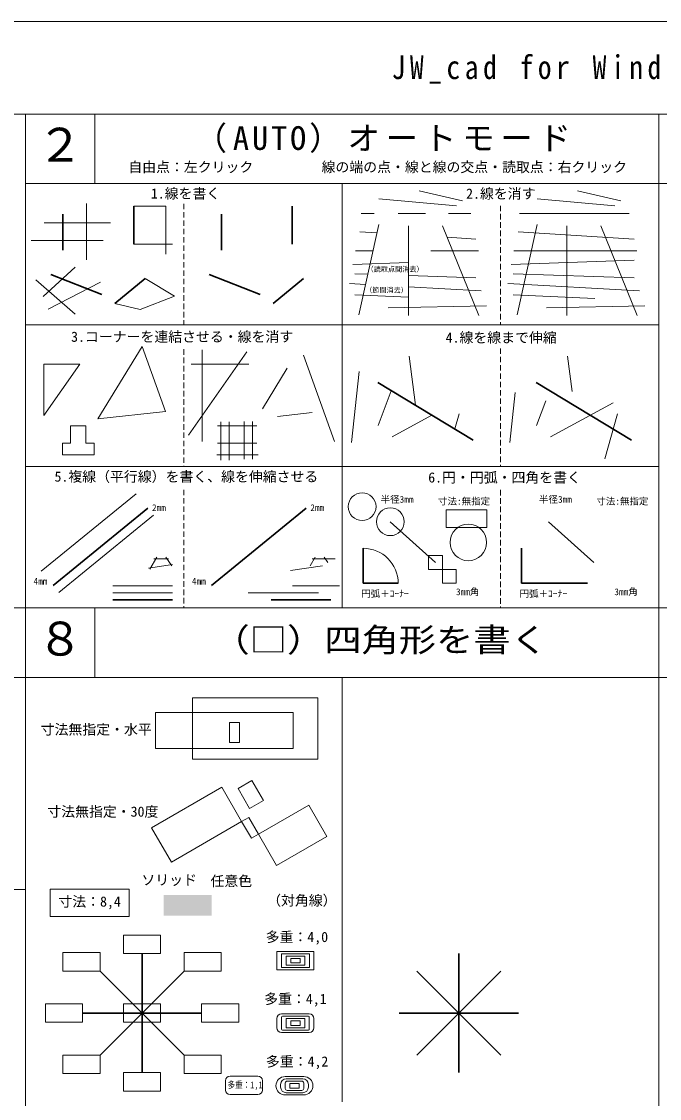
# Model space of a CAD drawing. Units: millimetres at full size, sheet at 1:1; details may follow other scales. Extents: x -410 to 410, y -277 to 277.
# Drawn here: x -274.5 to -136.7, y 44.2 to 277 of the extents above; entities that cross this region are included whole.
import ezdxf
from ezdxf.enums import TextEntityAlignment as Align

# ---------------------------------------------------------------- set-up
doc = ezdxf.new("R2010")
doc.units = ezdxf.units.MM
doc.linetypes.add('DASHED1', pattern=[1.8, 1.2, -0.6])
for name, color, linetype, lineweight in [('0-0', 7, 'Continuous', 20), ('0-8', 7, 'Continuous', 20), ('0-F', 7, 'Continuous', 20)]:
    doc.layers.add(name, color=color, linetype=linetype, lineweight=lineweight)
doc.styles.add('ＭＳ 明朝', font='')
doc.styles.get('ＭＳ 明朝').set_extended_font_data('MS Mincho')

msp = doc.modelspace()

# ---------------------------------------------------------------- linework, layer by layer
at = {"layer": '0-0'}
for p, q in [((-154.383, 240.374), (-145.044, 238.227)), ((-260.451, 237.659), (-260.451, 225.495)), ((-163.13, 238.68), (-146.288, 237.123)), ((-201.097, 235.489), (-198.278, 235.489)), ((-193.153, 235.489), (-187.252, 235.489)), ((-182.282, 235.489), (-177.461, 235.489)), ((-166.889, 235.489), (-143.253, 235.489)), ((-269.568, 233.483), (-255.304, 233.483)), ((-197.276, 233.083), (-201.627, 213.589)), ((-163.068, 233.083), (-167.419, 213.589)), ((-201.381, 231.526), (-197.675, 231.295)), ((-190.907, 232.8), (-190.907, 213.409)), ((-183.547, 232.8), (-175.697, 213.436)), ((-167.172, 231.526), (-142.12, 229.969)), ((-156.699, 232.8), (-156.699, 213.409)), ((-149.339, 232.8), (-141.489, 213.436)), ((-272.433, 229.671), (-256.833, 229.671)), ((-250.231, 228.896), (-241.88, 228.896)), ((-182.556, 230.356), (-176.329, 229.969)), ((-202.371, 227.421), (-198.54, 227.421)), ((-186.04, 227.421), (-175.763, 227.421)), ((-168.163, 227.421), (-141.554, 227.421)), ((-269.797, 217.549), (-262.899, 223.903)), ((-190.907, 224.897), (-202.937, 224.449)), ((-142.12, 225.44), (-168.729, 224.449)), ((-202.513, 222.467), (-199.666, 222.375)), ((-190.907, 222.091), (-176.329, 221.618)), ((-168.304, 222.467), (-142.12, 221.618)), ((-271.431, 221.18), (-262.899, 213.737)), ((-268.708, 214.826), (-257.452, 220.636)), ((-200.162, 220.154), (-203.645, 220.344)), ((-175.197, 218.788), (-190.907, 219.647)), ((-140.988, 218.788), (-169.437, 220.344)), ((-202.513, 217.938), (-190.907, 217.381)), ((-168.304, 217.938), (-150.613, 217.089)), ((-139.856, 215.532), (-161.086, 215.108)), ((-248.415, 206.753), (-258.03, 191.065)), ((-248.415, 206.753), (-243.418, 192.719)), ((-238.41, 187.601), (-225.814, 205.575)), ((-235.438, 206), (-235.438, 186.185)), ((-269.646, 202.886), (-261.906, 202.886)), ((-237.844, 202.886), (-225.389, 202.886)), ((-213.544, 204.892), (-206.892, 186.209)), ((-190.765, 204.634), (-189.391, 194.031)), ((-156.557, 204.634), (-155.566, 196.991)), ((-217.082, 202.061), (-222.461, 193.286)), ((-201.545, 201.339), (-203.22, 185.951)), ((-197.418, 189.631), (-194.635, 197.184)), ((-167.833, 196.783), (-169.012, 185.951)), ((-163.209, 189.631), (-161.228, 195.01)), ((-160.237, 187.225), (-146.65, 194.585)), ((-258.03, 191.065), (-243.418, 192.719)), ((-219.205, 191.588), (-211.704, 192.437)), ((-194.445, 187.225), (-185.832, 191.891)), ((-179.938, 192.171), (-180.857, 188.9)), ((-145.729, 192.171), (-148.452, 182.48)), ((-263.88, 189.571), (-263.88, 185.852)), ((-232.182, 189.571), (-223.68, 189.571)), ((-231.417, 190.454), (-231.417, 182.13)), ((-229.672, 190.454), (-229.672, 182.13)), ((-226.36, 190.543), (-226.36, 182.398)), ((-224.614, 190.543), (-224.614, 182.398)), ((-265.625, 185.852), (-265.625, 183.293)), ((-265.625, 185.852), (-263.88, 185.852)), ((-232.182, 185.852), (-223.68, 185.852)), ((-265.625, 183.293), (-258.823, 183.293)), ((-232.267, 183.293), (-223.361, 183.293)), ((-270.214, 158.164), (-249.749, 174.894)), ((-266.416, 153.519), (-245.951, 170.248)), ((-245.292, 161.153), (-246.775, 158.571)), ((-245.894, 160.863), (-242.748, 160.863)), ((-243.348, 161.189), (-242.01, 159.314)), ((-211.084, 161.153), (-212.156, 159.286)), ((-211.686, 160.863), (-206.734, 160.863)), ((-209.14, 161.189), (-208.333, 160.059)), ((-241.86, 159.583), (-247.047, 158.824)), ((-209.503, 159.313), (-216.383, 158.306)), ((-241.859, 154.962), (-254.771, 154.962)), ((-205.771, 154.962), (-215.956, 154.962)), ((-241.859, 153.462), (-254.771, 153.462)), ((-210.303, 153.462), (-225.519, 153.462)), ((-219.32, 61.427), (-219.32, 59.427)), ((-212.32, 62.427), (-218.32, 62.427)), ((-218.32, 61.718), (-218.32, 59.137)), ((-212.529, 61.927), (-218.11, 61.927)), ((-212.32, 59.137), (-212.32, 61.718)), ((-211.32, 59.427), (-211.32, 61.427)), ((-218.32, 58.427), (-212.32, 58.427)), ((-218.11, 58.927), (-212.529, 58.927)), ((-223.449, 48.978), (-229.449, 48.978)), ((-213.529, 48.902), (-217.529, 48.902)), ((-230.449, 47.978), (-230.449, 45.978)), ((-222.449, 45.978), (-222.449, 47.978)), ((-218.529, 47.192), (-218.529, 46.611)), ((-217.529, 47.483), (-217.529, 46.321)), ((-213.739, 48.402), (-217.32, 48.402)), ((-213.948, 47.902), (-217.111, 47.902)), ((-213.529, 46.321), (-213.529, 47.483)), ((-212.529, 46.611), (-212.529, 47.192)), ((-229.449, 44.978), (-223.449, 44.978)), ((-217.529, 44.902), (-213.529, 44.902)), ((-217.32, 45.402), (-213.739, 45.402)), ((-217.111, 45.902), (-213.948, 45.902))]:
    msp.add_line(p, q, dxfattribs=at)
at = {"layer": '0-0', "color": 4, "linetype": 'DASHED1', "lineweight": 9}
for p, q in [((-239.458, 237.601), (-239.458, 211.4)), ((-171.042, 237.187), (-171.042, 211.4)), ((-239.458, 206.154), (-239.458, 180.8)), ((-171.042, 206.326), (-171.042, 180.8)), ((-239.458, 175.763), (-239.458, 150.2)), ((-171.042, 175.734), (-171.042, 150.2))]:
    msp.add_line(p, q, dxfattribs=at)
at = {"layer": '0-0', "color": 3, "lineweight": 30}
for p, q in [((-265.534, 235.363), (-265.534, 227.591)), ((-250.231, 237.066), (-250.231, 228.896)), ((-231.326, 235.363), (-231.326, 227.591)), ((-216.022, 237.066), (-216.022, 228.896)), ((-268.164, 222.27), (-257.12, 217.956)), ((-247.783, 221.455), (-254.319, 216.009)), ((-233.955, 222.27), (-222.911, 217.956)), ((-213.575, 221.455), (-220.111, 216.009)), ((-197.534, 198.927), (-176.895, 186.518)), ((-163.326, 198.927), (-142.687, 186.518)), ((-267.682, 155.067), (-247.217, 171.797)), ((-233.474, 155.067), (-213.009, 171.797)), ((-194.833, 168.841), (-185.08, 160.057)), ((-160.625, 168.841), (-150.872, 160.057)), ((-200.679, 163.1), (-200.679, 155.54)), ((-166.47, 163.1), (-166.47, 155.54)), ((-200.679, 155.54), (-193.119, 155.54)), ((-166.47, 155.54), (-152.208, 155.54)), ((-241.859, 151.962), (-254.771, 151.962)), ((-207.651, 151.962), (-220.563, 151.962)), ((-248.441, 49.754), (-248.441, 75.475)), ((-180.024, 49.754), (-180.024, 75.475)), ((-257.534, 53.521), (-239.347, 71.709)), ((-239.347, 53.521), (-257.534, 71.709)), ((-189.118, 53.521), (-170.93, 71.709)), ((-170.93, 53.521), (-189.118, 71.709)), ((-261.301, 62.615), (-235.58, 62.615)), ((-192.884, 62.615), (-167.163, 62.615))]:
    msp.add_line(p, q, dxfattribs=at)
at = {"layer": '0-0', "color": 4, "lineweight": 9}
for p, q in [((-205.25, 43.4), (-205.25, 135.2)), ((-273.667, 89.3), (-410.5, 89.3))]:
    msp.add_line(p, q, dxfattribs=at)
at = {"layer": '0-0'}
for points in [[(-250.231, 237.066), (-243.332, 237.066), (-243.332, 226.718)], [(-254.319, 216.009), (-248.872, 214.738), (-241.429, 217.643), (-247.783, 221.455)], [(-269.646, 202.886), (-269.646, 191.842), (-261.906, 202.886)], [(-263.88, 189.571), (-260.568, 189.571), (-260.568, 185.852), (-258.823, 185.852), (-258.823, 183.293)]]:
    msp.add_lwpolyline(points, dxfattribs=at)
for points in [[(-182.744, 171.453), (-173.975, 171.453), (-173.975, 167.607), (-182.744, 167.607)], [(-186.58, 158.557), (-183.58, 158.557), (-183.58, 161.557), (-186.58, 161.557)], [(-183.58, 158.557), (-180.58, 158.557), (-180.58, 155.557), (-183.58, 155.557)], [(-237.543, 130.76), (-210.493, 130.76), (-210.493, 117.477), (-237.543, 117.477)], [(-245.557, 127.636), (-215.81, 127.636), (-215.81, 119.808), (-245.557, 119.808)], [(-229.573, 125.447), (-227.4, 125.447), (-227.4, 121.099), (-229.573, 121.099)], [(-224.743, 112.888), (-227.72, 111.169), (-225.226, 106.85), (-222.249, 108.569)], [(-246.397, 102.694), (-231.222, 111.456), (-226.938, 104.036), (-242.113, 95.275)], [(-223.294, 101.295), (-212.454, 107.554), (-208.561, 100.812), (-219.401, 94.553)], [(-226.938, 104.036), (-225.392, 104.929), (-223.294, 101.295), (-224.84, 100.402)], [(-252.441, 75.475), (-244.441, 75.475), (-244.441, 79.475), (-252.441, 79.475)], [(-257.534, 71.709), (-265.534, 71.709), (-265.534, 75.709), (-257.534, 75.709)], [(-239.347, 71.709), (-231.347, 71.709), (-231.347, 75.709), (-239.347, 75.709)], [(-219.318, 71.942), (-211.318, 71.942), (-211.318, 75.942), (-219.318, 75.942)], [(-218.318, 72.442), (-212.318, 72.442), (-212.318, 75.442), (-218.318, 75.442)], [(-217.318, 72.942), (-213.318, 72.942), (-213.318, 74.942), (-217.318, 74.942)], [(-216.318, 73.442), (-214.318, 73.442), (-214.318, 74.442), (-216.318, 74.442)], [(-261.301, 60.615), (-269.301, 60.615), (-269.301, 64.615), (-261.301, 64.615)], [(-252.441, 60.615), (-244.441, 60.615), (-244.441, 64.615), (-252.441, 64.615)], [(-235.58, 60.615), (-227.58, 60.615), (-227.58, 64.615), (-235.58, 64.615)], [(-217.32, 59.427), (-213.32, 59.427), (-213.32, 61.427), (-217.32, 61.427)], [(-216.32, 59.927), (-214.32, 59.927), (-214.32, 60.927), (-216.32, 60.927)], [(-257.534, 53.521), (-265.534, 53.521), (-265.534, 49.521), (-257.534, 49.521)], [(-239.347, 53.521), (-231.347, 53.521), (-231.347, 49.521), (-239.347, 49.521)], [(-252.441, 49.754), (-244.441, 49.754), (-244.441, 45.754), (-252.441, 45.754)], [(-216.529, 46.402), (-214.529, 46.402), (-214.529, 47.402), (-216.529, 47.402)]]:
    msp.add_lwpolyline(points, close=True, dxfattribs=at)
at = {"layer": '0-0', "color": 4, "lineweight": 9}
msp.add_lwpolyline([(-268.317, 89.416), (-251.242, 89.416), (-251.242, 83.528), (-268.317, 83.528)], close=True, dxfattribs=at)
at = {"layer": '0-0'}
for centre, radius in [((-200.912, 172.111), 3), ((-194.833, 168.841), 3), ((-177.975, 164.377), 3.955)]:
    msp.add_circle(centre, radius, dxfattribs=at)
for centre, radius, start, end in [((-200.679, 155.54), 7.56, 0, 90), ((-218.32, 61.427), 1, 90, 180), ((-218.11, 61.718), 0.209, 90, 180), ((-212.529, 61.718), 0.209, 0, 90), ((-212.32, 61.427), 1, 0, 90), ((-218.32, 59.427), 1, 180, 270), ((-218.11, 59.137), 0.209, 180, 270), ((-212.529, 59.137), 0.209, 270, 0), ((-212.32, 59.427), 1, 270, 0), ((-229.449, 47.978), 1, 90, 180), ((-223.449, 47.978), 1, 0, 90), ((-217.529, 46.902), 2, 90, 180), ((-213.529, 46.902), 2, 0, 90), ((-217.529, 46.902), 2, 180, 270), ((-217.32, 47.192), 1.209, 90, 180), ((-217.32, 46.611), 1.209, 180, 270), ((-217.111, 47.483), 0.419, 90, 180), ((-213.948, 47.483), 0.419, 0, 90), ((-213.739, 47.192), 1.209, 0, 90), ((-213.739, 46.611), 1.209, 270, 0), ((-213.529, 46.902), 2, 270, 0), ((-229.449, 45.978), 1, 180, 270), ((-223.449, 45.978), 1, 270, 0), ((-217.111, 46.321), 0.419, 180, 270), ((-213.948, 46.321), 0.419, 270, 0)]:
    msp.add_arc(centre, radius, start, end, dxfattribs=at)
at = {"layer": '0-0', "color": 211}
for points in [[(-243.755, 88.11), (-243.755, 83.659), (-233.431, 88.11), (-233.431, 83.659)], [(-226.716, 87.543), (-217.244, 83.187), (-217.244, 83.187)]]:
    msp.add_solid(points, dxfattribs=at)
at = {"layer": '0-8'}
for p, q in [((-179.253, 238.227), (-188.591, 240.374)), ((-180.496, 237.123), (-197.339, 238.68)), ((-174.064, 215.532), (-195.295, 215.108))]:
    msp.add_line(p, q, dxfattribs=at)
at = {"layer": '0-F'}
for p, q in [((410.5, 257), (-410.5, 257)), ((-273.667, -277), (-273.667, 257)), ((-258.667, 242), (-258.667, 257)), ((-136.833, -277), (-136.833, 257)), ((410.5, 242), (-273.667, 242)), ((-205.25, 150.2), (-205.25, 242)), ((-410.5, 150.2), (410.5, 150.2)), ((-258.667, 135.2), (-258.667, 150.2)), ((410.5, 135.2), (-410.5, 135.2))]:
    msp.add_line(p, q, dxfattribs=at)
at = {"layer": '0-F', "color": 4, "lineweight": 9}
for p, q in [((-273.667, 180.8), (-205.25, 180.8)), ((-205.25, 180.8), (-136.833, 180.8))]:
    msp.add_line(p, q, dxfattribs=at)
at = {"layer": '0-F'}
msp.add_lwpolyline([(-410.5, -277), (410.5, -277), (410.5, 277), (-410.5, 277)], dxfattribs=at)
at = {"layer": '0-F', "color": 4, "lineweight": 9}
msp.add_lwpolyline([(-273.667, 211.4), (-205.25, 211.4), (-136.833, 211.4)], dxfattribs=at)

# ---------------------------------------------------------------- texts
at = {"layer": '0-0', "color": 4, "style": 'ＭＳ 明朝'}
for s, height, p in [('自由点：左クリック', 2.199, (-251.415, 243.789)), ('線の端の点・線と線の交点・読取点：右クリック', 2.199, (-209.677, 243.789)), ('1.線を書く', 2.199, (-246.551, 238.07)), ('2.線を消す', 2.199, (-178.449, 238.034)), ('（読取点間消去）', 1.1, (-199.953, 222.576)), ('（節間消去）', 1.1, (-200.266, 218.065)), ('3.コーナーを連結させる・線を消す', 2.199, (-263.785, 207.094)), ('4.線を線まで伸縮', 2.199, (-182.868, 206.91)), ('5.複線（平行線）を書く、線を伸縮させる', 2.199, (-267.368, 176.851)), ('6.円・円弧・四角を書く', 2.199, (-186.635, 176.668)), ('2mm', 1.466, (-246.312, 170.712)), ('2mm', 1.466, (-212.104, 170.712)), ('半径3mm', 1.466, (-196.915, 172.511)), ('寸法:無指定', 1.466, (-184.524, 172.111)), ('半径3mm', 1.466, (-162.707, 172.511)), ('寸法:無指定', 1.466, (-150.315, 172.111)), ('4mm', 1.466, (-271.894, 154.823)), ('4mm', 1.466, (-237.686, 154.823)), ('円弧＋ｺｰﾅｰ', 1.466, (-201.112, 152.125)), ('3mm角', 1.466, (-180.627, 152.525)), ('円弧＋ｺｰﾅｰ', 1.466, (-166.904, 152.125)), ('3mm角', 1.466, (-146.418, 152.525)), ('寸法無指定・水平', 2.199, (-270.35, 122.184)), ('寸法無指定・30度', 2.199, (-268.916, 104.416)), ('ソリッド', 2.199, (-248.591, 89.645)), ('任意色', 2.199, (-233.665, 89.391)), ('寸法：8,4', 2.199, (-266.529, 84.972)), ('（対角線）', 2.199, (-221.429, 85.207)), ('多重：4,0', 2.199, (-221.751, 77.311)), ('多重：4,1', 2.199, (-222.07, 63.92)), ('多重：4,2', 2.199, (-221.709, 50.394))]:
    msp.add_text(s, height=height, dxfattribs=at).set_placement(p, align=Align.BOTTOM_LEFT)
at = {"layer": '0-0', "color": 2, "style": 'ＭＳ 明朝', "width": 1.15}
msp.add_text('（□）四角形を書く', height=5.132, dxfattribs=at).set_placement((-233.25, 139.2), align=Align.BOTTOM_LEFT)
at = {"layer": '0-0', "color": 4, "style": 'ＭＳ 明朝', "width": 0.8}
msp.add_text('多重：1,1', height=1.466, dxfattribs=at).set_placement((-230.001, 45.905), align=Align.BOTTOM_LEFT)
at = {"layer": '0-0', "color": 2, "char_height": 5.132, "attachment_point": 7, "style": 'ＭＳ 明朝'}
for s, insert in [('\\T1.33;\\W0.85;JW_cad\\~for\\~Windows', (-194.533, 263.576)), ('\\T1.18;（AUTO）オートモード', (-237.092, 248.564))]:
    msp.add_mtext(s, dxfattribs=dict(at, insert=insert))
at = {"layer": '0-F', "style": 'ＭＳ 明朝'}
for s, p in [('２', (-271.167, 244.5)), ('８', (-271.167, 137.7))]:
    msp.add_text(s, height=7.331, dxfattribs=at).set_placement(p, align=Align.BOTTOM_LEFT)

doc.saveas('drawing.dxf')
